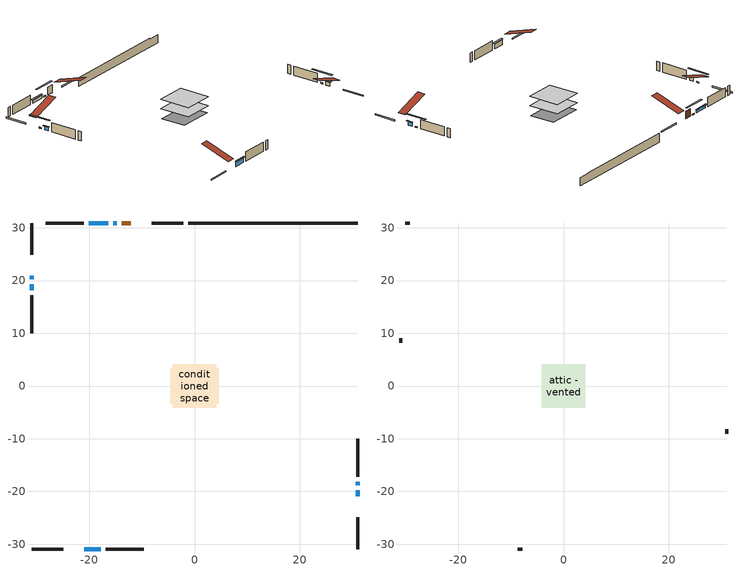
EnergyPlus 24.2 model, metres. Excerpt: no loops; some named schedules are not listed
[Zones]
conditioned space
 floor adiabatic (AdiabaticFloorConstruction): -4.11,-4.11 -4.11,4.11 4.11,4.11 4.11,-4.11 z1.07
 floor foundation (Slab1 construction): -4.62,-3.4 -4.62,3.4 4.62,3.4 4.62,-3.4 z-1.22
 wall outside (RimJoist1 construction): -2.12,30.92 -8.14,30.92 / -30.92,-30.92 -24.9,-30.92 / -30.92,30.92 -30.92,24.9 / 30.92,-30.92 30.92,-24.9 z1.07:1.37
 wall outside (AdiabaticWallConstruction 1): -12.1,30.92 -13.82,30.92 z1.07:3.1
 wall outside (AdiabaticWallConstruction): 30.92,-20.94 30.92,-19.75 / -30.92,19.31 -30.92,18.12 z1.07:2.03; -14.74,30.92 -15.45,30.92 / -30.92,20.94 -30.92,20.23 / 30.92,-18.83 30.92,-18.12 z1.07:1.36; -16.37,30.92 -20.09,30.92 z1.07:1.83; -20.94,-30.92 -17.76,-30.92 z1.07:2.36
 wall outside (Wall1 construction): -21.02,30.92 -28.21,30.92 / -16.83,-30.92 -9.65,-30.92 / -30.92,17.19 -30.92,10.01 / 30.92,-17.19 30.92,-10.01 z1.07:3.51
 wall foundation (FoundationWall1 construction): -1.19,30.92,-1.22 -1.19,30.92,1.07 27.71,30.92,1.07 27.71,30.92,0.88 30.92,30.92,0.88 30.92,30.92,-1.22
 window (WindowConstruction): 30.92,-20.94 30.92,-19.75 z1.07:2.03
 window (WindowConstruction 5): -14.74,30.92 -15.44,30.92 z1.07:1.36
 window (WindowConstruction 6): -30.92,20.94 -30.92,20.24 z1.07:1.36
 window (WindowConstruction 1): -16.37,30.92 -20.09,30.92 z1.07:1.83
 window (WindowConstruction 2): -20.94,-30.92 -17.76,-30.92 z1.07:2.36
 window (WindowConstruction 3): -30.92,19.31 -30.92,18.12 z1.07:2.03
 window (WindowConstruction 4): 30.92,-18.82 30.92,-18.12 z1.07:1.36
 door (Door): -12.1,30.92 -13.81,30.92 z1.07:3.1
 ceiling adiabatic (AdiabaticFloorConstruction): 4.11,-4.11 4.11,4.11 -4.11,4.11 -4.11,-4.11 z1.07
attic - vented
 floor to conditioned space (Floor1 construction Reversed): -4.1,-4.1 -4.1,4.1 4.1,4.1 4.1,-4.1 z3.51
 wall outside (Wall2 construction): -29.14,30.92 -29.99,30.92 / -8.72,-30.92 -7.86,-30.92 / -30.92,9.08 -30.92,8.23 / 30.92,-9.08 30.92,-8.23 z1.07:3.51
 roof outside (Roof1 construction): -11.17,30.92,3.51 -11.17,22.94,6.17 -9.07,22.94,6.17 -9.07,30.92,3.51; -21.87,-30.92,3.51 -21.87,-22.94,6.17 -23.97,-22.94,6.17 -23.97,-30.92,3.51; -30.92,21.87,3.51 -22.94,21.87,6.17 -22.94,23.97,6.17 -30.92,23.97,3.51; 30.92,-21.87,3.51 22.94,-21.87,6.17 22.94,-23.97,6.17 30.92,-23.97,3.51
shading: 30.92,-19.55 30.92,-21.14 31.33,-21.14 31.33,-19.55 z2.23; -18.14,30.92 -12.04,30.92 -12.04,31.33 -18.14,31.33 z4.06; -30.92,17.54 -30.92,23.64 -31.33,23.64 -31.33,17.54 z4.06; -20.29,30.92 -16.17,30.92 -16.17,31.33 -20.29,31.33 z2.03; -17.56,-30.92 -21.14,-30.92 -21.14,-31.33 -17.56,-31.33 z2.56; -30.92,17.92 -30.92,19.51 -31.33,19.51 -31.33,17.92 z2.23; 30.92,-15.42 30.92,-21.52 31.33,-21.52 31.33,-15.42 z4.06
[Building]
Building 1: Terrain=Suburbs
[Site:Location]
Edmonton Intl AP_AB: Latitude {deg}=53.31; Longitude {deg}=-113.58; Time Zone {hr}=-7; Elevation {m}=723; Keep Site Location Information=Yes
[Site:GroundTemperature:Shallow]
-1.56185, -3.61833, -3.78302, -2.80711, 1.11059, 5.01004, 8.39065, 10.5322, 10.7141, 8.97234, 5.67794, 1.89811
[Site:WaterMainsTemperature]
Calculation Method=Schedule; Temperature Schedule=mains temperature schedule
[Material] Roughness=Rough; Thermal Absorptance=0.9
Name | Thickness {m} | Conductivity {W/m-K} | Density {kg/m3} | Specific Heat {J/kg-K} | Solar Absorptance | Visible Absorptance
asphalt or fiberglass shingles | 0.00635 | 0.162714 | 1121.4 | 1465.45 | 0.84 | 0.84
ceiling stud and cavity | 0.1397 | 0.0945616 | 65.682 | 1177.47 | 0.7 | 0.7
concrete 4.0 in. | 0.1016 | 1.803125 | 2242.8 | 837.4 | 0.7 | 0.7
concrete 8.0 in. | 0.2032 | 1.803125 | 2242.8 | 837.4 | 0.7 | 0.7
door material | 0.04445 | 0.188738 | 512.64 | 1214.23 | 0.7 | 0.7
exterior vertical ins | 0.012971 | 0.029427 | 32.04 | 1214.23 | 0.7 | 0.7
floor covering | 0.0127 | 0.0433444 | 54.468 | 1339.84 | 0.6 | 0.6
floor rigid ins; wall rigid ins | 0.512978 | 0.029427 | 32.04 | 1214.23 | 0.7 | 0.7
floor stud and cavity | 0.1397 | 1.75129 | 37.0049 | 1207.88 | 0.7 | 0.7
furniture material conditioned space 1 | 0.1524 | 0.115458 | 640.8 | 1214.23 | 0.6 | 0.6
gypsum board | 0.0127 | 0.160291 | 801 | 837.4 | 0.6 | 0.6
gypsum board 1 | 0.0127 | 0.160291 | 801 | 837.4 | 0.7 | 0.7
osb sheathing 0.5 in. | 0.0127 | 0.115458 | 512.64 | 1214.23 | 0.7 | 0.7
osb sheathing 0.75 in. | 0.01905 | 0.115458 | 512.64 | 1214.23 | 0.7 | 0.7
rim joist stud and cavity | 0.0508 | 0.648972 | 50.32683 | 1063.81 | 0.6 | 0.6
wall stud and cavity | 0.1397 | 0.116675 | 139.0536 | 1170.24 | 0.7 | 0.7
wall stud and cavity 1 | 0.0889 | 6.1454 | 50.32683 | 1063.81 | 0.6 | 0.6
wall stud and cavity 2 | 0.0889 | 0.380278 | 52.3479 | 1209.89 | 0.7 | 0.7
wall stud and cavity 3 | 0.0889 | 0.391764 | 83.0341 | 1211.67 | 0.7 | 0.7
wood siding | 0.0254 | 0.102417 | 544.68 | 1172.36 | 0.4 | 0.4
wood siding 1 | 0.00254 | 0.102417 | 544.68 | 1172.36 | 0.4 | 0.4
wood siding 2; wood siding 3; wood siding 4 | 0.0254 | 0.102417 | 544.68 | 1172.36 | 0.7 | 0.7
[WindowMaterial:SimpleGlazingSystem]
Name | U-Factor {W/m2-K} | Solar Heat Gain Coefficient
WindowMaterial | 2.93382 | 0.65
WindowMaterial 1 | 3.30573 | 0.62
WindowMaterial 2 | 2.907136 | 0.68
WindowMaterial 3 | 3.30346 | 0.65
WindowMaterial 4 | 5.77339 | 0.53
WindowMaterial 5 | 2.67945 | 0.43
[Construction]
AdiabaticFloorConstruction: floor stud and cavity, floor rigid ins, osb sheathing 0.75 in., floor covering
AdiabaticWallConstruction: wood siding 3, wall rigid ins, wall stud and cavity 2, gypsum board
AdiabaticWallConstruction 1: wood siding 4, wall rigid ins, wall stud and cavity 2, gypsum board
Door: door material
Floor1 construction Reversed: gypsum board, ceiling stud and cavity
FoundationWall1 construction: concrete 8.0 in., gypsum board 1
furniture construction conditioned space 1: furniture material conditioned space 1
PartitionWallConstruction: gypsum board, wall stud and cavity 3, gypsum board
RimJoist1 construction: wood siding 2, rim joist stud and cavity
Roof1 construction: asphalt or fiberglass shingles
Slab1 construction: concrete 4.0 in.
Wall1 construction: wood siding, osb sheathing 0.5 in., wall stud and cavity, gypsum board
Wall2 construction: wood siding 1, wall stud and cavity 1
WindowConstruction: WindowMaterial
WindowConstruction 1: WindowMaterial 1
WindowConstruction 2: WindowMaterial 2
WindowConstruction 3: WindowMaterial 3
WindowConstruction 4: WindowMaterial 4
WindowConstruction 5; WindowConstruction 6: WindowMaterial 5
[Zone] Multiplier=1; Part of Total Floor Area=Yes
Name | Volume {m3}
attic - vented | 28.956
conditioned space | 326
[Space]
Name | Zone | Volume {m3}
attic - vented 1 | attic - vented | 28.956
conditioned space 1 | conditioned space | 326
[ZoneInfiltration:EffectiveLeakageArea]
infil attic - vented 1: Zone or Space=attic - vented 1; Schedule=Always On Discrete; Effective Air Leakage Area {cm2}=2333.22; Stack Coefficient=0.000354472; Wind Coefficient=1.27207e-05
[ZoneMixing]
whole house fan mix: Zone or Space=attic - vented; Schedule=Always On Continuous; Design Flow Rate Calculation Method=Flow/Zone; Design Flow Rate {m3/s}=0; Source Zone or Space=conditioned space
[SurfaceProperty:ExposedFoundationPerimeter]
Slab1: Exposed Perimeter Calculation Method=TotalExposedPerimeter; Total Exposed Perimeter {m}=32.107
[InternalMass] Zone or ZoneList=conditioned space; Space or SpaceList=conditioned space 1
Name | Construction | Surface Area {m2}
furniture mass conditioned space 1 | furniture construction conditioned space 1 | 52.1759
partition wall mass | PartitionWallConstruction | 130.44
[Lights]
interior lighting: Zone or ZoneList or Space or SpaceList=conditioned space 1; Schedule=interior lighting schedule; Design Level Calculation Method=LightingLevel; Lighting Level {W}=343.2; Return Air Fraction=0; Fraction Radiant=0.6; Fraction Visible=0.2; Fraction Replaceable=1
[People]
occupants: Zone or ZoneList or Space or SpaceList=conditioned space 1; Number of People Schedule=occupants schedule; Number of People Calculation Method=People; Number of People=3; Fraction Radiant=0.314171; Sensible Heat Fraction=0.56303; Activity Level Schedule=occupants activity schedule; Carbon Dioxide Generation Rate {m3/s-W}=0; Enable ASHRAE 55 Comfort Warnings=No; Mean Radiant Temperature Calculation Type=EnclosureAveraged
[ElectricEquipment] Zone or ZoneList or Space or SpaceList=conditioned space 1; Design Level Calculation Method=EquipmentLevel
Name | Schedule | Design Level {W} | Fraction Latent | Fraction Radiant | Fraction Lost
clothes dryer | clothes dryer schedule | 140.772 | 0.015 | 0.081 | 0.85
clothes washer | clothes washer schedule | 32.1985 | 0.03 | 0.162 | 0.7
cooking range | cooking range schedule | 215.147 | 0.08 | 0.432 | 0.2
dishwasher | dishwasher schedule | 66.8632 | 0.3 | 0.18 | 0.4
fridge | fridge schedule | 72.9452 | 0 | 0.6 | 0
mech vent house fan | mech vent house fan schedule | 10 | 0 | 0 | 1
mech vent house fan cfis | mech vent house fan cfis schedule | 0 | 0 | 0 | 0
misc plug loads | misc plug loads schedule | 494.7 | 0.045 | 0.513 | 0.1
whole house fan | Always On Discrete | 0 | 0 | 0 | 1
[OtherEquipment] Zone or ZoneList or Space or SpaceList=conditioned space 1; Design Level Calculation Method=EquipmentLevel
Name | Fuel Type | Schedule | Design Level {W} | Fraction Latent | Fraction Radiant | Fraction Lost
clothes dryer 1 | Electricity | clothes dryer schedule | 0 | 0.015 | 0.081 | 0.85
cooking range 1 | Electricity | cooking range schedule | 0 | 0.08 | 0.432 | 0.2
general water use latent | None | general water use schedule | 62.594 | 1 | 0 | 0
general water use sensible | None | general water use schedule | -61.6891 | 0 | 0.6 | 0
mech vent house fan latent load | None | Always On Discrete | 0 | 1 | 0 | 0
mech vent house fan sensible load | None | Always On Discrete | 0 | 0 | 0 | 0
water heater energy adjustment1 | NaturalGas | Always On Discrete | 0.01 | 0 | 0 | 1
[ZoneInfiltration:DesignFlowRate] Zone or ZoneList or Space or SpaceList=conditioned space 1; Schedule=Always On Discrete; Design Flow Rate Calculation Method=Flow/Zone; Design Flow Rate {m3/s}=0
infil flow; natural vent flow; whole house fan flow
[AvailabilityManager:Scheduled]
furnace airloop Availability Manager: Schedule=Always On Discrete
[Foundation:Kiva]
Foundation Kiva 1: Initial Indoor Air Temperature {C}=21; Wall Height Above Grade {m}=1.07; Wall Depth Below Slab {m}=0.2032; Custom Block Material Name 1=exterior vertical ins; Custom Block Depth 1 {m}=2.28999; Custom Block X Position 1 {m}=0.2159; Custom Block Z Position 1 {m}=0
[Foundation:Kiva:Settings]
Soil Conductivity {W/m-K}=0.849921; Soil Density {kg/m3}=1842.3; Soil Specific Heat {J/kg-K}=418.7; Ground Solar Absorptivity=0.9; Ground Thermal Absorptivity=0.9; Ground Surface Roughness {m}=0.03; Far-Field Width {m}=40; Deep-Ground Boundary Condition=ZeroFlux; Deep-Ground Depth {m}=40; Minimum Cell Dimension {m}=0.2; Maximum Cell Growth Coefficient=3; Simulation Timestep=Timestep
[Exterior:Lights]
exterior lighting: Schedule=exterior lighting schedule; Design Level {W}=75.6
[EnergyManagementSystem:GlobalVariable]
furnace_airloop_Fan_RTF
infil_program_Qfan
infil_program_Qinf
natural_vent_program_Qnv
natural_vent_program_Qwhf
[EnergyManagementSystem:Sensor]
Name | Output:Variable or Output:Meter Index Key | Output:Variable or Output:Meter
airflow_gain | infil flow | Infiltration Sensible Heat Gain Energy
airflow_gain_1 | natural vent flow | Infiltration Sensible Heat Gain Energy
airflow_gain_2 | whole house fan flow | Infiltration Sensible Heat Gain Energy
airflow_loss | infil flow | Infiltration Sensible Heat Loss Energy
airflow_loss_1 | natural vent flow | Infiltration Sensible Heat Loss Energy
airflow_loss_2 | whole house fan flow | Infiltration Sensible Heat Loss Energy
clg_load_cond |  | Cooling:EnergyTransfer:Zone:CONDITIONED SPACE
clg_sp_s; clg_sp_s_1 | cooling setpoint | Schedule Value
clothes_dryer_exhaust_0_sch_s | clothes dryer exhaust 0 schedule | Schedule Value
cool_season | cooling season schedule | Schedule Value
htg_load_cond |  | Heating:EnergyTransfer:Zone:CONDITIONED SPACE
htg_sp_s; htg_sp_s_1 | heating setpoint | Schedule Value
ig_ee_conv | clothes dryer | Electric Equipment Convective Heating Energy
ig_ee_conv_2 | cooking range | Electric Equipment Convective Heating Energy
ig_ee_conv_4 | fridge | Electric Equipment Convective Heating Energy
ig_ee_conv_5 | misc plug loads | Electric Equipment Convective Heating Energy
ig_ee_conv_6 | whole house fan | Electric Equipment Convective Heating Energy
ig_ee_rad | clothes dryer | Electric Equipment Radiant Heating Energy
ig_ee_rad_2 | cooking range | Electric Equipment Radiant Heating Energy
ig_ee_rad_4 | fridge | Electric Equipment Radiant Heating Energy
ig_ee_rad_5 | misc plug loads | Electric Equipment Radiant Heating Energy
ig_ee_rad_6 | whole house fan | Electric Equipment Radiant Heating Energy
ig_lgt_conv | interior lighting | Lights Convective Heating Energy
ig_lgt_rad | interior lighting | Lights Radiant Heating Energy
ig_lgt_vis | interior lighting | Lights Visible Radiation Heating Energy
ig_oe_conv | clothes dryer 1 | Other Equipment Convective Heating Energy
ig_oe_conv_1 | cooking range 1 | Other Equipment Convective Heating Energy
ig_oe_conv_2 | general water use latent | Other Equipment Convective Heating Energy
ig_oe_conv_3 | general water use sensible | Other Equipment Convective Heating Energy
ig_oe_conv_4 | water heater energy adjustment1 | Other Equipment Convective Heating Energy
ig_oe_rad | clothes dryer 1 | Other Equipment Radiant Heating Energy
ig_oe_rad_1 | cooking range 1 | Other Equipment Radiant Heating Energy
ig_oe_rad_2 | general water use latent | Other Equipment Radiant Heating Energy
ig_oe_rad_3 | general water use sensible | Other Equipment Radiant Heating Energy
ig_oe_rad_4 | water heater energy adjustment1 | Other Equipment Radiant Heating Energy
ig_ppl_conv | occupants | People Convective Heating Energy
ig_ppl_rad | occupants | People Radiant Heating Energy
im_conv | furniture mass conditioned space 1 | Surface Inside Face Convection Heat Gain Energy
im_conv_1 | partition wall mass | Surface Inside Face Convection Heat Gain Energy
im_ig | furniture mass conditioned space 1 | Surface Inside Face Internal Gains Radiation Heat Gain Energy
im_ig_1 | partition wall mass | Surface Inside Face Internal Gains Radiation Heat Gain Energy
im_lgt | furniture mass conditioned space 1 | Surface Inside Face Lights Radiation Heat Gain Energy
im_lgt_1 | partition wall mass | Surface Inside Face Lights Radiation Heat Gain Energy
im_sol | furniture mass conditioned space 1 | Surface Inside Face Solar Radiation Heat Gain Energy
im_sol_1 | partition wall mass | Surface Inside Face Solar Radiation Heat Gain Energy
im_surf | furniture mass conditioned space 1 | Surface Inside Face Net Surface Thermal Radiation Heat Gain Energy
im_surf_1 | partition wall mass | Surface Inside Face Net Surface Thermal Radiation Heat Gain Energy
mv_conv | mech vent house fan | Electric Equipment Convective Heating Energy
mv_conv_1 | mech vent house fan cfis | Electric Equipment Convective Heating Energy
mv_conv_2 | mech vent house fan latent load | Other Equipment Convective Heating Energy
mv_conv_3 | mech vent house fan sensible load | Other Equipment Convective Heating Energy
mv_rad | mech vent house fan | Electric Equipment Radiant Heating Energy
mv_rad_1 | mech vent house fan cfis | Electric Equipment Radiant Heating Energy
mv_rad_2 | mech vent house fan latent load | Other Equipment Radiant Heating Energy
mv_rad_3 | mech vent house fan sensible load | Other Equipment Radiant Heating Energy
natural_vent_s | natural vent schedule | Schedule Value
out_pb_s |  | Site Outdoor Air Barometric Pressure
out_wt_s |  | Site Outdoor Air Humidity Ratio
site_vw_s |  | Site Wind Speed
ss_back_out | Window1 | Surface Window Shortwave from Zone Back Out Window Heat Transfer Rate
ss_back_out_1 | Window11 | Surface Window Shortwave from Zone Back Out Window Heat Transfer Rate
ss_back_out_2 | Window13 | Surface Window Shortwave from Zone Back Out Window Heat Transfer Rate
ss_back_out_3 | Window2 | Surface Window Shortwave from Zone Back Out Window Heat Transfer Rate
ss_back_out_4 | Window6 | Surface Window Shortwave from Zone Back Out Window Heat Transfer Rate
ss_back_out_5 | Window8 | Surface Window Shortwave from Zone Back Out Window Heat Transfer Rate
ss_back_out_6 | Window9 | Surface Window Shortwave from Zone Back Out Window Heat Transfer Rate
ss_conv | Door1 | Surface Inside Face Convection Heat Gain Energy
ss_conv_1 | Window1 | Surface Inside Face Convection Heat Gain Energy
ss_conv_2 | Window11 | Surface Inside Face Convection Heat Gain Energy
ss_conv_3 | Window13 | Surface Inside Face Convection Heat Gain Energy
ss_conv_4 | Window2 | Surface Inside Face Convection Heat Gain Energy
ss_conv_5 | Window6 | Surface Inside Face Convection Heat Gain Energy
ss_conv_6 | Window8 | Surface Inside Face Convection Heat Gain Energy
ss_conv_7 | Window9 | Surface Inside Face Convection Heat Gain Energy
ss_ig | Door1 | Surface Inside Face Internal Gains Radiation Heat Gain Energy
ss_ig_1 | Window1 | Surface Inside Face Internal Gains Radiation Heat Gain Energy
ss_ig_2 | Window11 | Surface Inside Face Internal Gains Radiation Heat Gain Energy
ss_ig_3 | Window13 | Surface Inside Face Internal Gains Radiation Heat Gain Energy
ss_ig_4 | Window2 | Surface Inside Face Internal Gains Radiation Heat Gain Energy
ss_ig_5 | Window6 | Surface Inside Face Internal Gains Radiation Heat Gain Energy
ss_ig_6 | Window8 | Surface Inside Face Internal Gains Radiation Heat Gain Energy
ss_ig_7 | Window9 | Surface Inside Face Internal Gains Radiation Heat Gain Energy
ss_lgt | Door1 | Surface Inside Face Lights Radiation Heat Gain Energy
ss_sol | Door1 | Surface Inside Face Solar Radiation Heat Gain Energy
ss_surf | Door1 | Surface Inside Face Net Surface Thermal Radiation Heat Gain Energy
ss_surf_1 | Window1 | Surface Inside Face Net Surface Thermal Radiation Heat Gain Energy
ss_surf_2 | Window11 | Surface Inside Face Net Surface Thermal Radiation Heat Gain Energy
ss_surf_3 | Window13 | Surface Inside Face Net Surface Thermal Radiation Heat Gain Energy
ss_surf_4 | Window2 | Surface Inside Face Net Surface Thermal Radiation Heat Gain Energy
ss_surf_5 | Window6 | Surface Inside Face Net Surface Thermal Radiation Heat Gain Energy
ss_surf_6 | Window8 | Surface Inside Face Net Surface Thermal Radiation Heat Gain Energy
ss_surf_7 | Window9 | Surface Inside Face Net Surface Thermal Radiation Heat Gain Energy
ss_trans_in | Window1 | Surface Window Transmitted Solar Radiation Rate
ss_trans_in_1 | Window11 | Surface Window Transmitted Solar Radiation Rate
ss_trans_in_2 | Window13 | Surface Window Transmitted Solar Radiation Rate
ss_trans_in_3 | Window2 | Surface Window Transmitted Solar Radiation Rate
ss_trans_in_4 | Window6 | Surface Window Transmitted Solar Radiation Rate
ss_trans_in_5 | Window8 | Surface Window Transmitted Solar Radiation Rate
ss_trans_in_6 | Window9 | Surface Window Transmitted Solar Radiation Rate
ss_trans_out | Window1 | Surface Inside Face Initial Transmitted Diffuse Transmitted Out Window Solar Radiation Rate
ss_trans_out_1 | Window11 | Surface Inside Face Initial Transmitted Diffuse Transmitted Out Window Solar Radiation Rate
ss_trans_out_2 | Window13 | Surface Inside Face Initial Transmitted Diffuse Transmitted Out Window Solar Radiation Rate
ss_trans_out_3 | Window2 | Surface Inside Face Initial Transmitted Diffuse Transmitted Out Window Solar Radiation Rate
ss_trans_out_4 | Window6 | Surface Inside Face Initial Transmitted Diffuse Transmitted Out Window Solar Radiation Rate
ss_trans_out_5 | Window8 | Surface Inside Face Initial Transmitted Diffuse Transmitted Out Window Solar Radiation Rate
ss_trans_out_6 | Window9 | Surface Inside Face Initial Transmitted Diffuse Transmitted Out Window Solar Radiation Rate
s_conv | Floor1 | Surface Inside Face Convection Heat Gain Energy
s_conv_1 | FoundationWall1 | Surface Inside Face Convection Heat Gain Energy
s_conv_10 | Wall1:180 | Surface Inside Face Convection Heat Gain Energy
s_conv_11 | Wall1:270 | Surface Inside Face Convection Heat Gain Energy
s_conv_12 | Wall1:90 | Surface Inside Face Convection Heat Gain Energy
s_conv_2 | inferred conditioned ceiling | Surface Inside Face Convection Heat Gain Energy
s_conv_3 | inferred conditioned floor | Surface Inside Face Convection Heat Gain Energy
s_conv_4 | RimJoist1:0 | Surface Inside Face Convection Heat Gain Energy
s_conv_5 | RimJoist1:180 | Surface Inside Face Convection Heat Gain Energy
s_conv_6 | RimJoist1:270 | Surface Inside Face Convection Heat Gain Energy
s_conv_7 | RimJoist1:90 | Surface Inside Face Convection Heat Gain Energy
s_conv_8 | Slab1 | Surface Inside Face Convection Heat Gain Energy
s_conv_9 | Wall1:0 | Surface Inside Face Convection Heat Gain Energy
s_ig | Floor1 | Surface Inside Face Internal Gains Radiation Heat Gain Energy
s_ig_1 | FoundationWall1 | Surface Inside Face Internal Gains Radiation Heat Gain Energy
s_ig_10 | Wall1:180 | Surface Inside Face Internal Gains Radiation Heat Gain Energy
s_ig_11 | Wall1:270 | Surface Inside Face Internal Gains Radiation Heat Gain Energy
s_ig_12 | Wall1:90 | Surface Inside Face Internal Gains Radiation Heat Gain Energy
s_ig_2 | inferred conditioned ceiling | Surface Inside Face Internal Gains Radiation Heat Gain Energy
s_ig_3 | inferred conditioned floor | Surface Inside Face Internal Gains Radiation Heat Gain Energy
s_ig_4 | RimJoist1:0 | Surface Inside Face Internal Gains Radiation Heat Gain Energy
s_ig_5 | RimJoist1:180 | Surface Inside Face Internal Gains Radiation Heat Gain Energy
s_ig_6 | RimJoist1:270 | Surface Inside Face Internal Gains Radiation Heat Gain Energy
s_ig_7 | RimJoist1:90 | Surface Inside Face Internal Gains Radiation Heat Gain Energy
s_ig_8 | Slab1 | Surface Inside Face Internal Gains Radiation Heat Gain Energy
s_ig_9 | Wall1:0 | Surface Inside Face Internal Gains Radiation Heat Gain Energy
s_lgt | Floor1 | Surface Inside Face Lights Radiation Heat Gain Energy
s_lgt_1 | FoundationWall1 | Surface Inside Face Lights Radiation Heat Gain Energy
s_lgt_10 | Wall1:180 | Surface Inside Face Lights Radiation Heat Gain Energy
s_lgt_11 | Wall1:270 | Surface Inside Face Lights Radiation Heat Gain Energy
s_lgt_12 | Wall1:90 | Surface Inside Face Lights Radiation Heat Gain Energy
s_lgt_2 | inferred conditioned ceiling | Surface Inside Face Lights Radiation Heat Gain Energy
s_lgt_3 | inferred conditioned floor | Surface Inside Face Lights Radiation Heat Gain Energy
s_lgt_4 | RimJoist1:0 | Surface Inside Face Lights Radiation Heat Gain Energy
s_lgt_5 | RimJoist1:180 | Surface Inside Face Lights Radiation Heat Gain Energy
s_lgt_6 | RimJoist1:270 | Surface Inside Face Lights Radiation Heat Gain Energy
s_lgt_7 | RimJoist1:90 | Surface Inside Face Lights Radiation Heat Gain Energy
s_lgt_8 | Slab1 | Surface Inside Face Lights Radiation Heat Gain Energy
s_lgt_9 | Wall1:0 | Surface Inside Face Lights Radiation Heat Gain Energy
s_sol | Floor1 | Surface Inside Face Solar Radiation Heat Gain Energy
s_sol_1 | FoundationWall1 | Surface Inside Face Solar Radiation Heat Gain Energy
s_sol_10 | Wall1:180 | Surface Inside Face Solar Radiation Heat Gain Energy
s_sol_11 | Wall1:270 | Surface Inside Face Solar Radiation Heat Gain Energy
s_sol_12 | Wall1:90 | Surface Inside Face Solar Radiation Heat Gain Energy
s_sol_2 | inferred conditioned ceiling | Surface Inside Face Solar Radiation Heat Gain Energy
s_sol_3 | inferred conditioned floor | Surface Inside Face Solar Radiation Heat Gain Energy
s_sol_4 | RimJoist1:0 | Surface Inside Face Solar Radiation Heat Gain Energy
s_sol_5 | RimJoist1:180 | Surface Inside Face Solar Radiation Heat Gain Energy
s_sol_6 | RimJoist1:270 | Surface Inside Face Solar Radiation Heat Gain Energy
s_sol_7 | RimJoist1:90 | Surface Inside Face Solar Radiation Heat Gain Energy
s_sol_8 | Slab1 | Surface Inside Face Solar Radiation Heat Gain Energy
s_sol_9 | Wall1:0 | Surface Inside Face Solar Radiation Heat Gain Energy
s_surf | Floor1 | Surface Inside Face Net Surface Thermal Radiation Heat Gain Energy
s_surf_1 | FoundationWall1 | Surface Inside Face Net Surface Thermal Radiation Heat Gain Energy
s_surf_10 | Wall1:180 | Surface Inside Face Net Surface Thermal Radiation Heat Gain Energy
s_surf_11 | Wall1:270 | Surface Inside Face Net Surface Thermal Radiation Heat Gain Energy
s_surf_12 | Wall1:90 | Surface Inside Face Net Surface Thermal Radiation Heat Gain Energy
s_surf_2 | inferred conditioned ceiling | Surface Inside Face Net Surface Thermal Radiation Heat Gain Energy
s_surf_3 | inferred conditioned floor | Surface Inside Face Net Surface Thermal Radiation Heat Gain Energy
s_surf_4 | RimJoist1:0 | Surface Inside Face Net Surface Thermal Radiation Heat Gain Energy
s_surf_5 | RimJoist1:180 | Surface Inside Face Net Surface Thermal Radiation Heat Gain Energy
s_surf_6 | RimJoist1:270 | Surface Inside Face Net Surface Thermal Radiation Heat Gain Energy
s_surf_7 | RimJoist1:90 | Surface Inside Face Net Surface Thermal Radiation Heat Gain Energy
s_surf_8 | Slab1 | Surface Inside Face Net Surface Thermal Radiation Heat Gain Energy
s_surf_9 | Wall1:0 | Surface Inside Face Net Surface Thermal Radiation Heat Gain Energy
[EnergyManagementSystem:Actuator]
Name | Actuated Component Unique | Actuated Component Type | Actuated Component Control Type
fridge_schedule_act | fridge schedule | Schedule:Constant | Schedule Value
infil_flow_act | infil flow | Zone Infiltration | Air Exchange Flow Rate
mech_vent_house_fan_cfis_act | mech vent house fan cfis | ElectricEquipment | Electricity Rate
mech_vent_house_fan_latent_load_act | mech vent house fan latent load | OtherEquipment | Power Level
mech_vent_house_fan_sensible_load_act | mech vent house fan sensible load | OtherEquipment | Power Level
natural_vent_flow_act | natural vent flow | Zone Infiltration | Air Exchange Flow Rate
water_heater_ec_adj_act | water heater energy adjustment1 | OtherEquipment | Power Level
